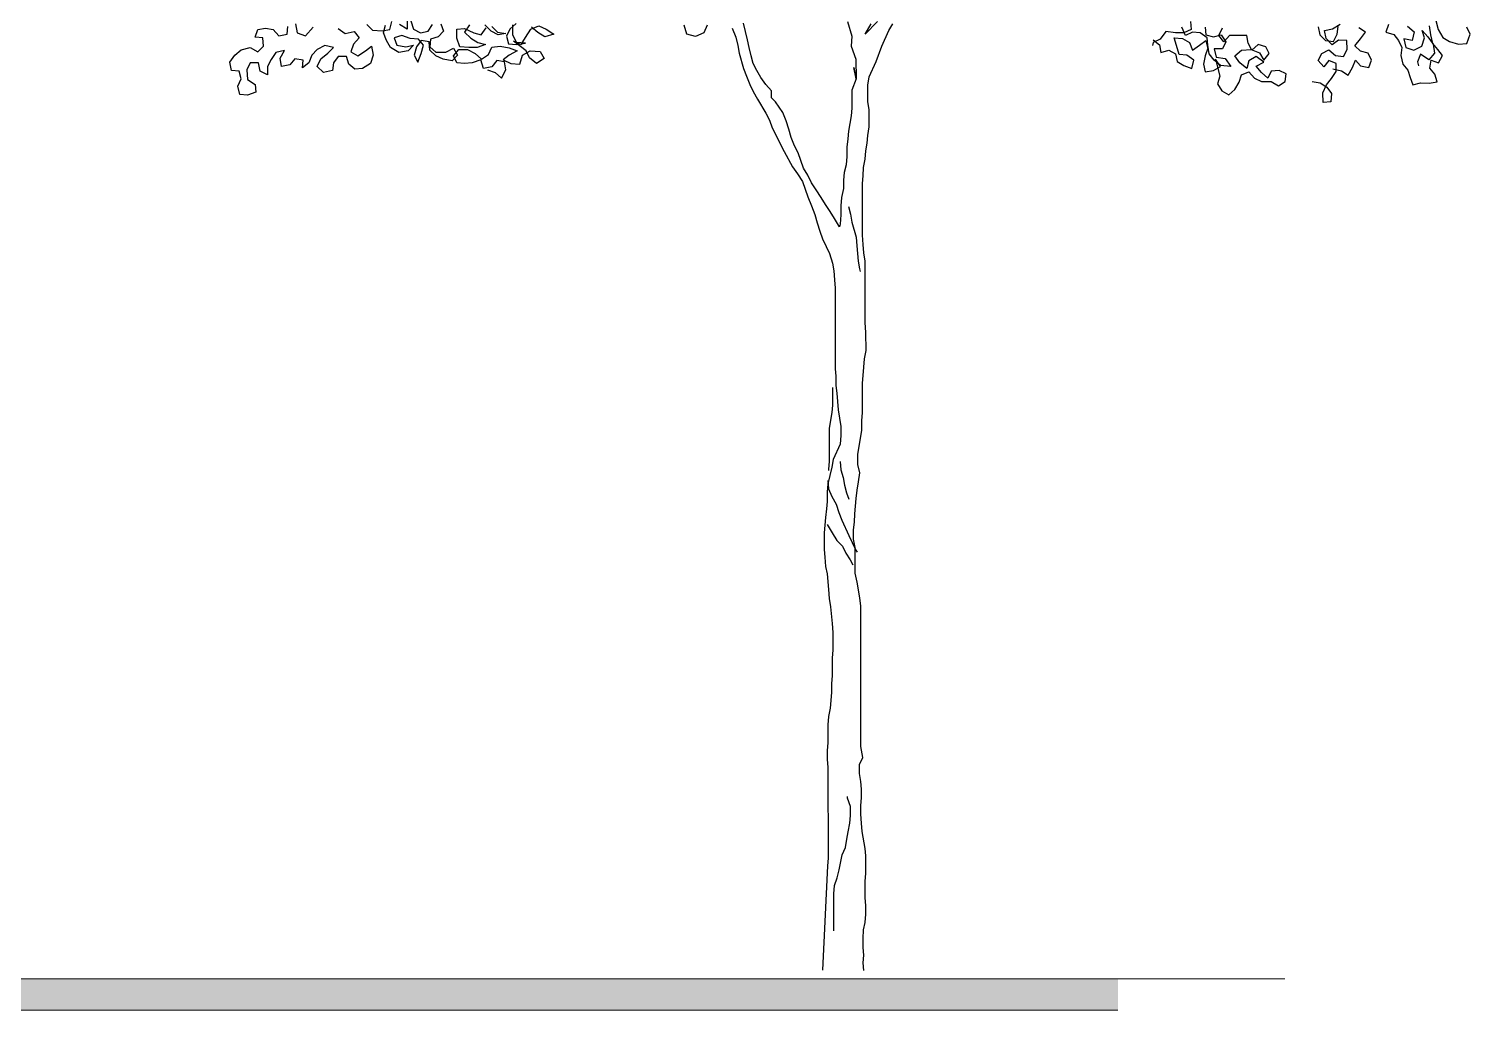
# Model space of a CAD drawing. Header units: millimetres. Extents: x 1564 to 2013, y 216 to 285.
# Drawn here: x 1858.32 to 1866.48, y 220.52 to 226.08 of the extents above; entities that cross this region are included whole.
import ezdxf

# ---------------------------------------------------------------- set-up
doc = ezdxf.new("R2010")
doc.units = ezdxf.units.MM
doc.header["$LTSCALE"] = 10
doc.layers.get('0').update_dxf_attribs({"color": 90})
doc.layers.add('pn 02', color=16, linetype='Continuous', lineweight=20)
doc.layers.add('PN-01', color=90, linetype='Continuous', lineweight=13)
doc.layers.add('ÁRVORE PRESERVADA', color=252, linetype='Continuous')

# ---------------------------------------------------------------- blocks, each defined once
blk = doc.blocks.new('A$C338F7350')
for points in [[(5.419, 6.717), (5.331, 6.628), (5.375, 6.702)], [(5.322, 0), (5.317, 0.054), (5.322, 0.109), (5.317, 0.163), (5.317, 0.227), (5.321, 0.287), (5.331, 0.341), (5.336, 0.4), (5.336, 0.46), (5.331, 0.514), (5.331, 0.633), (5.336, 0.687), (5.336, 0.811), (5.331, 0.865), (5.311, 0.984), (5.306, 1.043), (5.301, 1.107), (5.301, 1.166), (5.306, 1.226), (5.306, 1.285), (5.301, 1.339), (5.291, 1.394), (5.291, 1.458), (5.315, 1.507), (5.301, 1.587), (5.3, 2.58), (5.295, 2.639), (5.275, 2.748), (5.26, 2.812), (5.26, 2.995), (5.25, 3.054), (5.25, 3.119), (5.255, 3.173), (5.259, 3.232), (5.269, 3.341), (5.274, 3.4), (5.284, 3.46), (5.294, 3.524), (5.279, 3.583), (5.279, 3.652), (5.289, 3.712), (5.299, 3.766), (5.308, 3.825), (5.308, 3.89), (5.313, 3.949), (5.313, 4.157), (5.318, 4.211), (5.328, 4.33), (5.338, 4.389), (5.337, 4.517), (5.332, 4.587), (5.332, 5.022), (5.322, 5.081), (5.317, 5.14), (5.312, 5.204), (5.312, 5.57), (5.317, 5.625), (5.321, 5.684), (5.331, 5.743), (5.336, 5.802), (5.346, 5.857), (5.351, 5.911), (5.361, 5.971), (5.361, 6.094), (5.351, 6.148), (5.351, 6.267), (5.36, 6.326), (5.41, 6.435), (5.449, 6.544), (5.499, 6.653), (5.528, 6.702)], [(8.642, 6.383), (8.703, 6.368), (8.75, 6.338), (8.781, 6.392), (8.801, 6.445), (8.838, 6.403), (8.896, 6.392), (8.916, 6.445), (8.892, 6.494), (8.838, 6.507), (8.797, 6.546), (8.838, 6.594), (8.872, 6.643), (8.825, 6.673)], [(9.036, 6.696), (9.016, 6.643), (9.073, 6.626), (9.105, 6.582), (9.129, 6.533), (9.122, 6.477), (9.136, 6.416), (9.172, 6.374), (9.188, 6.32), (9.207, 6.269), (9.262, 6.284), (9.322, 6.28), (9.379, 6.291), (9.363, 6.345), (9.327, 6.387), (9.338, 6.445), (9.39, 6.425), (9.417, 6.476), (9.385, 6.52), (9.348, 6.561), (9.335, 6.622), (9.325, 6.686)], [(9.371, 6.725), (9.387, 6.66), (9.42, 6.605), (9.467, 6.575), (9.531, 6.556), (9.59, 6.563), (9.613, 6.629), (9.59, 6.678)], [(2.66, 6.376), (2.714, 6.357), (2.759, 6.317), (2.789, 6.376), (2.779, 6.431), (2.724, 6.441), (2.69, 6.396), (2.63, 6.386), (2.611, 6.446), (2.551, 6.426), (2.497, 6.421), (2.443, 6.426), (2.418, 6.475), (2.457, 6.52), (2.517, 6.52), (2.571, 6.49), (2.616, 6.45), (2.665, 6.485), (2.69, 6.535), (2.749, 6.544), (2.813, 6.53), (2.868, 6.51), (2.813, 6.48), (2.769, 6.446), (2.823, 6.421), (2.887, 6.416), (2.907, 6.48), (2.961, 6.51), (3.031, 6.505), (3.06, 6.456), (3.006, 6.421), (2.957, 6.461), (2.932, 6.51), (2.843, 6.579), (2.897, 6.555), (2.927, 6.604), (2.966, 6.663), (3.021, 6.688), (3.075, 6.663), (3.129, 6.629), (3.065, 6.609), (3.016, 6.639), (2.971, 6.678)], [(2.862, 6.703), (2.818, 6.663), (2.793, 6.614), (2.808, 6.559), (2.863, 6.554), (2.927, 6.564), (2.863, 6.569), (2.838, 6.624), (2.838, 6.693)], [(2.689, 6.683), (2.729, 6.643), (2.788, 6.633), (2.734, 6.624), (2.685, 6.648), (2.64, 6.693)], [(2.531, 6.693), (2.497, 6.643), (2.541, 6.599), (2.591, 6.569), (2.645, 6.554), (2.586, 6.534), (2.527, 6.534), (2.462, 6.539), (2.442, 6.599), (2.442, 6.663), (2.497, 6.668), (2.561, 6.638), (2.615, 6.623), (2.65, 6.673)], [(2.116, 6.722), (2.136, 6.663), (2.185, 6.638), (2.24, 6.648), (2.269, 6.697)], [(2.329, 6.702), (2.348, 6.648), (2.309, 6.608), (2.255, 6.593), (2.25, 6.539), (2.294, 6.5), (2.363, 6.5), (2.418, 6.529), (2.447, 6.48), (2.408, 6.44), (2.344, 6.45), (2.294, 6.475), (2.25, 6.514), (2.245, 6.574), (2.19, 6.584), (2.156, 6.539), (2.141, 6.48), (2.166, 6.43), (2.19, 6.49), (2.205, 6.549), (2.171, 6.593), (2.111, 6.598), (2.052, 6.618), (1.998, 6.603), (2.017, 6.549), (2.082, 6.539), (2.136, 6.549), (2.097, 6.509), (2.032, 6.499), (1.973, 6.534), (1.943, 6.583), (1.923, 6.638), (1.938, 6.692)], [(1.805, 6.697), (1.844, 6.657), (1.914, 6.652), (1.968, 6.662), (1.983, 6.717)], [(2.091, 6.722), (2.091, 6.663), (2.037, 6.697)], [(1.602, 6.667), (1.652, 6.632), (1.716, 6.647), (1.75, 6.603), (1.711, 6.558), (1.691, 6.504), (1.741, 6.474), (1.795, 6.509), (1.839, 6.544), (1.849, 6.479), (1.83, 6.42), (1.775, 6.385), (1.721, 6.38), (1.677, 6.415), (1.662, 6.469), (1.602, 6.469), (1.568, 6.425), (1.563, 6.37), (1.499, 6.356), (1.454, 6.4), (1.479, 6.454), (1.528, 6.494), (1.568, 6.534), (1.508, 6.548), (1.454, 6.519), (1.415, 6.479), (1.395, 6.425), (1.35, 6.39), (1.355, 6.444), (1.296, 6.454), (1.261, 6.41), (1.202, 6.4), (1.192, 6.459), (1.222, 6.513), (1.162, 6.499), (1.128, 6.449), (1.103, 6.4), (1.103, 6.34), (1.049, 6.365), (1.039, 6.424), (0.98, 6.424), (0.955, 6.375), (0.96, 6.306), (1.014, 6.271), (1.019, 6.217), (0.96, 6.197), (0.906, 6.202), (0.891, 6.261), (0.915, 6.311), (0.901, 6.365), (0.846, 6.37), (0.836, 6.429), (0.871, 6.479), (0.915, 6.518), (0.98, 6.533), (1.034, 6.503), (1.073, 6.543), (1.068, 6.602), (1.014, 6.607), (1.034, 6.662), (1.088, 6.671), (1.143, 6.662), (1.182, 6.617), (1.241, 6.627), (1.246, 6.682)], [(1.301, 6.701), (1.311, 6.637), (1.37, 6.617), (1.424, 6.677)], [(4.213, 6.691), (4.189, 6.637), (4.13, 6.612), (4.07, 6.627), (4.05, 6.691)], [(8.494, 6.294), (8.552, 6.283), (8.599, 6.253), (8.631, 6.209), (8.627, 6.149), (8.572, 6.145), (8.571, 6.213), (8.596, 6.269), (8.632, 6.314), (8.666, 6.363), (8.665, 6.42), (8.613, 6.441), (8.577, 6.396), (8.537, 6.441), (8.564, 6.492), (8.613, 6.516), (8.661, 6.476), (8.717, 6.469), (8.744, 6.52), (8.741, 6.582), (8.681, 6.586), (8.637, 6.553), (8.594, 6.597), (8.583, 6.653), (8.639, 6.665), (8.694, 6.698)], [(8.538, 6.679), (8.55, 6.622), (8.59, 6.583), (8.646, 6.576), (8.673, 6.627), (8.68, 6.683)], [(9.17, 6.685), (9.218, 6.644), (9.202, 6.583), (9.144, 6.594), (9.158, 6.533), (9.214, 6.515), (9.272, 6.544), (9.29, 6.601), (9.274, 6.655), (9.313, 6.61), (9.351, 6.557), (9.36, 6.494), (9.32, 6.446), (9.261, 6.486), (9.241, 6.433), (9.248, 6.403)], [(5.149, 5.264), (5.114, 5.323), (5.085, 5.372), (5.05, 5.422), (5.02, 5.471), (4.986, 5.525), (4.951, 5.575), (4.926, 5.629), (4.896, 5.679), (4.857, 5.787), (4.832, 5.837), (4.807, 5.896), (4.792, 5.955), (4.773, 6.014), (4.748, 6.074), (4.698, 6.148), (4.669, 6.177), (4.669, 6.227), (4.629, 6.271), (4.594, 6.321), (4.565, 6.37), (4.54, 6.42), (4.525, 6.474), (4.51, 6.533), (4.5, 6.588), (4.47, 6.706)], [(5.207, 6.717), (5.237, 6.613), (5.232, 6.544), (5.266, 6.45), (5.267, 6.311), (5.252, 6.391), (5.267, 6.311), (5.237, 6.232), (5.237, 6.104), (5.232, 6.05), (5.213, 5.941), (5.208, 5.886), (5.203, 5.827), (5.203, 5.763), (5.198, 5.703), (5.183, 5.649), (5.178, 5.595), (5.178, 5.535), (5.164, 5.471), (5.159, 5.412), (5.159, 5.348), (5.154, 5.283), (5.149, 5.264)], [(7.371, 6.588), (7.415, 6.553), (7.425, 6.499), (7.48, 6.514), (7.529, 6.489), (7.539, 6.435), (7.588, 6.405), (7.643, 6.385), (7.658, 6.445), (7.608, 6.479), (7.554, 6.484), (7.534, 6.548), (7.519, 6.603), (7.578, 6.598), (7.628, 6.568), (7.648, 6.514), (7.697, 6.549), (7.742, 6.583), (7.756, 6.529), (7.737, 6.474), (7.727, 6.415), (7.737, 6.361), (7.796, 6.371), (7.846, 6.4), (7.811, 6.45), (7.841, 6.331), (7.826, 6.277), (7.856, 6.227), (7.905, 6.198), (7.949, 6.237), (7.979, 6.287), (7.994, 6.341), (8.048, 6.361), (8.088, 6.317), (8.137, 6.292), (8.206, 6.292), (8.256, 6.262), (8.305, 6.292), (8.31, 6.346), (8.261, 6.371), (8.206, 6.366), (8.182, 6.317), (8.137, 6.356), (8.098, 6.401), (8.152, 6.43), (8.098, 6.47), (8.048, 6.44), (8.033, 6.386), (7.984, 6.425), (7.949, 6.475), (7.994, 6.514), (8.063, 6.519), (8.122, 6.495), (8.152, 6.445), (8.191, 6.49), (8.167, 6.539), (8.112, 6.554), (8.068, 6.514), (8.043, 6.564), (8.033, 6.618), (7.91, 6.618), (7.87, 6.573), (7.835, 6.618), (7.86, 6.672)], [(7.737, 6.677), (7.742, 6.623), (7.796, 6.608), (7.85, 6.623), (7.885, 6.573), (7.86, 6.524), (7.801, 6.524), (7.816, 6.465), (7.88, 6.455), (7.92, 6.4), (7.846, 6.405), (7.801, 6.445), (7.766, 6.489), (7.756, 6.549), (7.751, 6.603), (7.702, 6.638), (7.648, 6.642), (7.598, 6.618), (7.573, 6.677)], [(7.633, 6.717), (7.638, 6.662), (7.588, 6.637), (7.529, 6.637), (7.46, 6.647), (7.42, 6.593), (7.371, 6.568), (7.366, 6.548)], [(4.391, 6.671), (4.416, 6.607), (4.431, 6.548), (4.441, 6.494), (4.471, 6.385), (4.491, 6.331), (4.515, 6.271), (4.54, 6.222), (4.57, 6.168), (4.629, 6.069), (4.654, 6.019), (4.674, 5.965), (4.758, 5.797), (4.817, 5.688), (4.852, 5.639), (4.887, 5.585), (4.926, 5.476), (4.951, 5.412), (4.976, 5.352), (4.991, 5.293), (5.011, 5.234), (5.03, 5.179), (5.055, 5.125), (5.08, 5.076), (5.1, 5.007), (5.11, 4.952), (5.115, 4.888), (5.12, 4.829), (5.12, 4.26), (5.125, 4.206), (5.125, 4.142), (5.13, 4.087), (5.14, 3.969), (5.16, 3.85), (5.16, 3.786), (5.155, 3.726), (5.106, 3.618), (5.096, 3.563), (5.067, 3.445), (5.062, 3.385), (5.062, 3.321), (5.057, 3.267), (5.052, 3.207), (5.042, 3.099), (5.042, 2.98), (5.047, 2.926), (5.052, 2.861), (5.062, 2.807), (5.072, 2.698), (5.077, 2.634), (5.087, 2.575), (5.097, 2.456), (5.102, 2.392), (5.102, 2.268), (5.097, 2.214), (5.097, 2.086), (5.093, 2.031), (5.093, 1.967), (5.083, 1.858), (5.073, 1.799), (5.068, 1.74), (5.068, 1.611), (5.063, 1.557), (5.063, 1.497), (5.068, 1.438), (5.069, 0.796), (5.064, 0.741), (5.03, 0.002)], [(5.213, 5.407), (5.228, 5.353), (5.238, 5.298), (5.268, 5.19), (5.273, 5.13), (5.283, 5.022), (5.292, 4.967), (5.297, 4.947)], [(5.101, 4.127), (5.101, 4.003), (5.096, 3.949), (5.076, 3.84), (5.076, 3.603), (5.071, 3.548), (5.071, 3.539)], [(5.155, 3.603), (5.16, 3.544), (5.175, 3.489), (5.185, 3.435), (5.2, 3.381), (5.215, 3.336)], [(5.067, 3.469), (5.072, 3.41), (5.096, 3.356), (5.126, 3.301), (5.146, 3.242), (5.166, 3.188), (5.215, 3.079), (5.24, 3.03), (5.265, 2.975), (5.275, 2.961)], [(5.062, 3.158), (5.097, 3.099), (5.131, 3.044), (5.171, 3.005), (5.195, 2.955), (5.225, 2.906), (5.245, 2.872)], [(5.109, 0.282), (5.109, 0.543), (5.114, 0.603), (5.133, 0.657), (5.148, 0.712), (5.168, 0.82), (5.192, 0.87), (5.202, 0.929), (5.212, 0.983), (5.222, 1.043), (5.227, 1.097), (5.227, 1.161), (5.207, 1.221), (5.207, 1.231)]]:
    blk.add_lwpolyline(points)

msp = doc.modelspace()

# ---------------------------------------------------------------- hatches: boundary and pattern name
at = {"layer": 'pn 02'}
h = msp.add_hatch(color=256, dxfattribs=at)
h.paths.add_polyline_path([(1847.3535, 220.7), (1841.3535, 220.7), (1841.3535, 220.5231), (1847.3535, 220.5231)])
h.paths.add_polyline_path([(1853.3535, 220.7), (1847.3535, 220.7), (1847.3535, 220.5231), (1853.3535, 220.5231)])
h.paths.add_polyline_path([(1864.4818, 220.7), (1853.3535, 220.7), (1853.3535, 220.5231), (1864.4818, 220.5231)])

# ---------------------------------------------------------------- linework, layer by layer
at = {"layer": 'PN-01'}
for p, q in [((1865.4273, 220.7), (1760.8843, 220.7)), ((1768.4191, 220.7), (1864.4818, 220.7)), ((1768.4191, 220.5231), (1864.4818, 220.5231))]:
    msp.add_line(p, q, dxfattribs=at)

# ---------------------------------------------------------------- block references
at = {"layer": 'ÁRVORE PRESERVADA', "xscale": 0.7999999999999545, "yscale": 0.8000000000001819, "zscale": 0.8}
msp.add_blockref('A$C338F7350', (1858.7851, 220.7475), dxfattribs=at)

doc.saveas('drawing.dxf')
